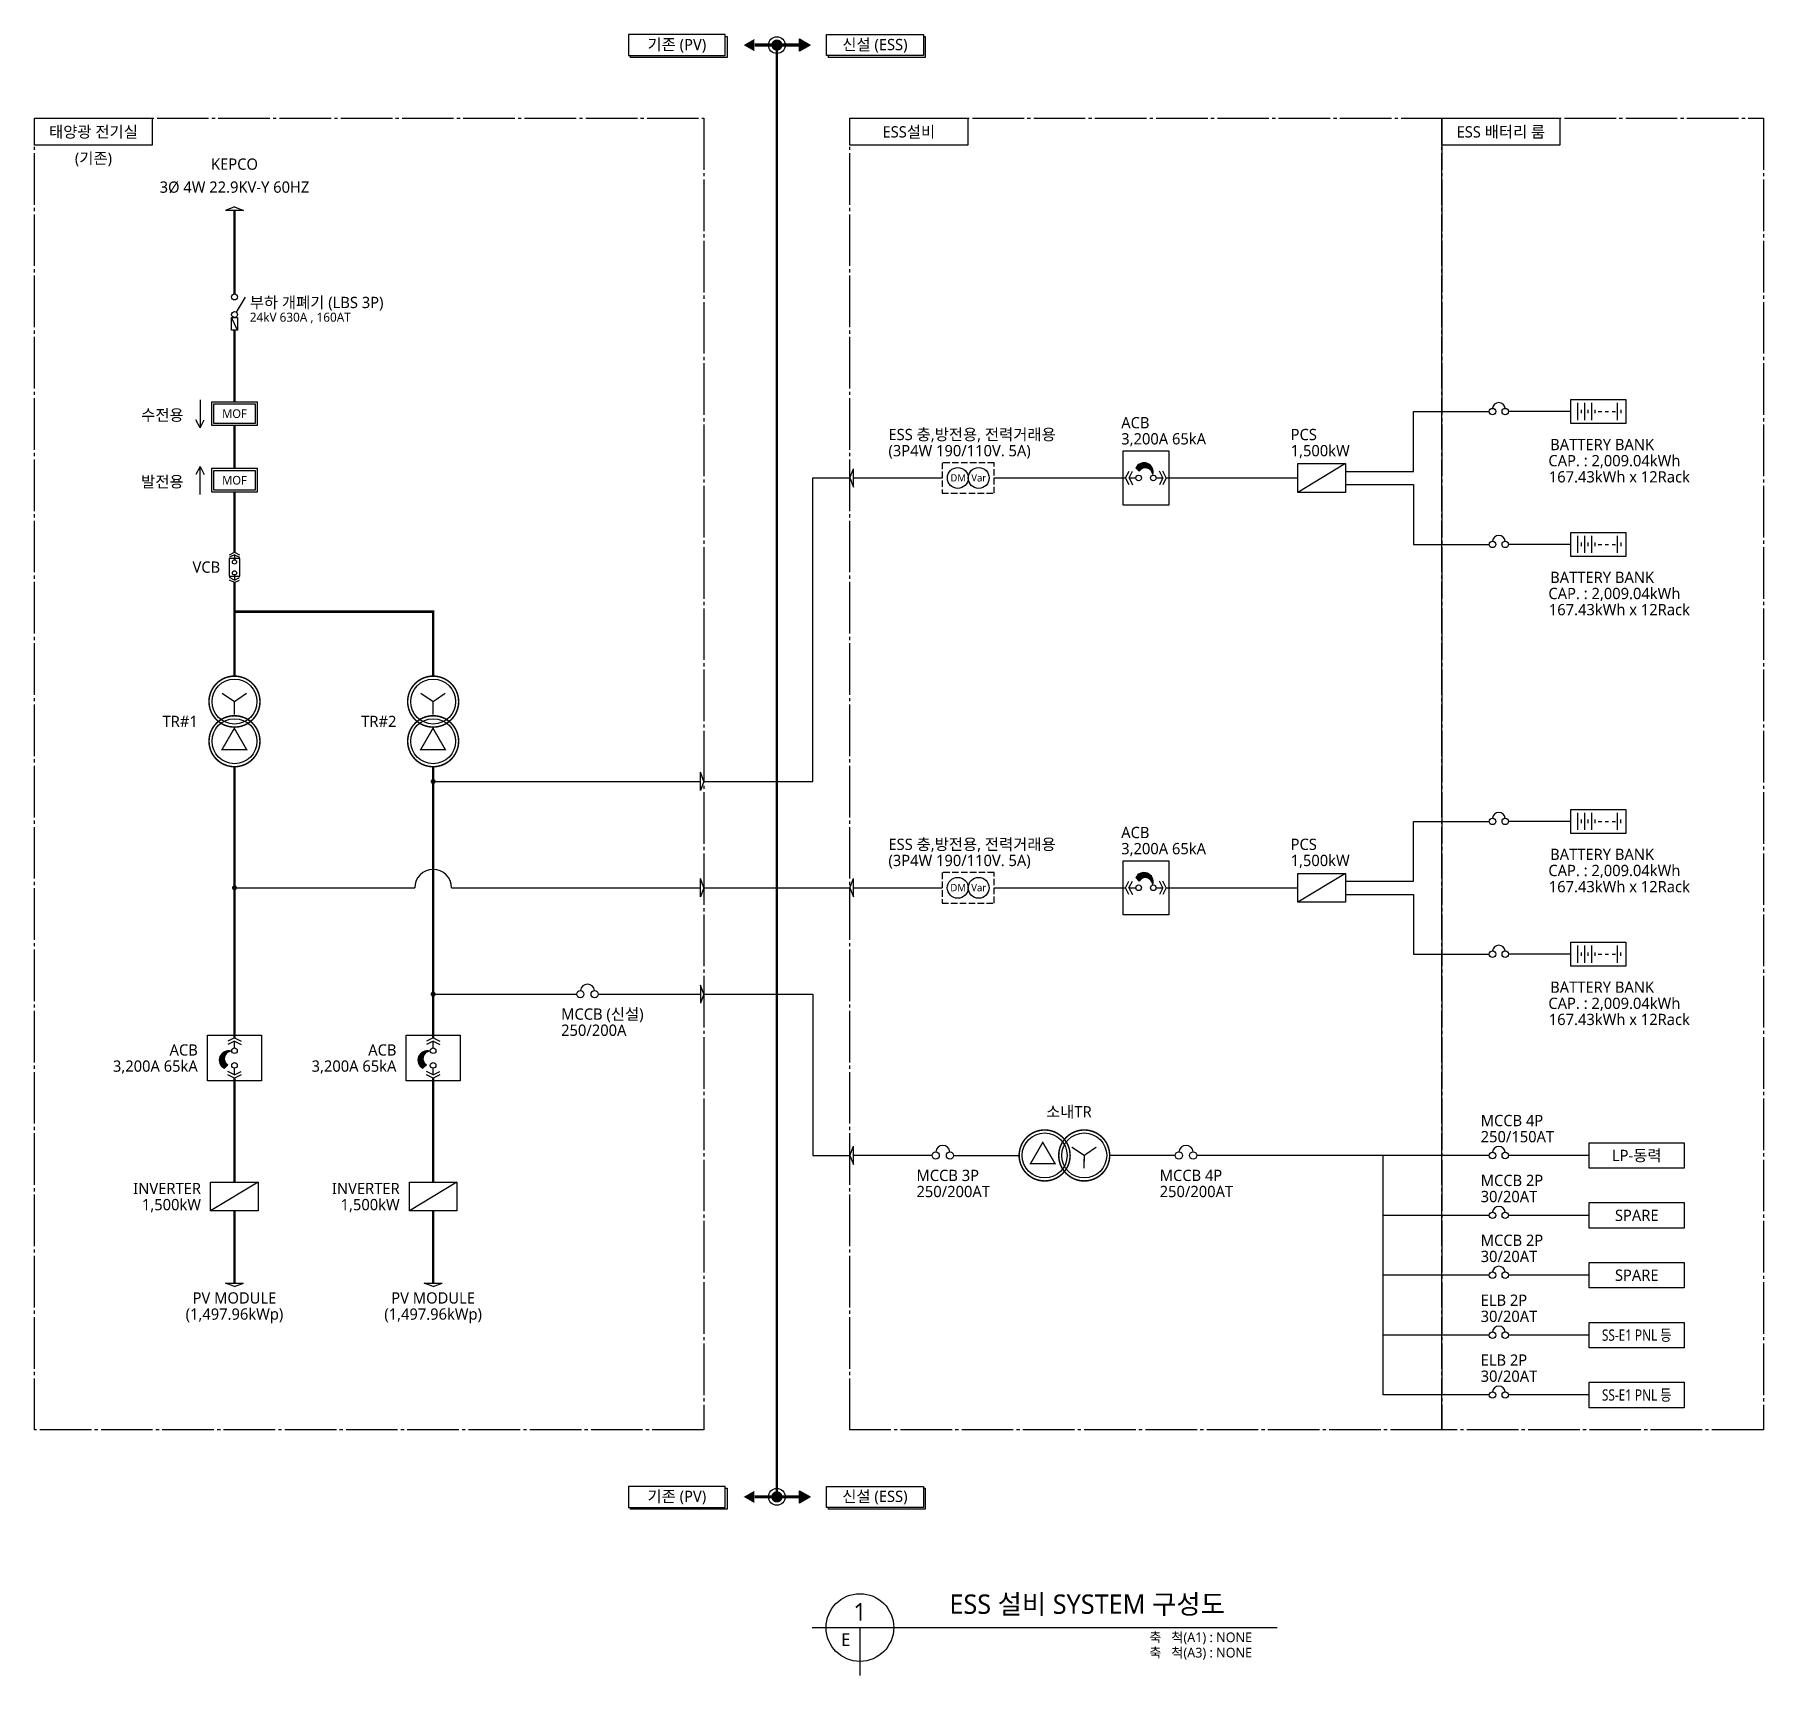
# Model space of a CAD drawing. Header units: millimetres. Extents: x 6276 to 501578, y 2533 to 56800.
# Drawn here: x 344720 to 398353, y 2695 to 53585 of the extents above; entities that cross this region are included whole.
import ezdxf
from ezdxf.enums import TextEntityAlignment as Align

# ---------------------------------------------------------------- set-up
doc = ezdxf.new("R2010")
doc.units = ezdxf.units.MM
doc.header["$LTSCALE"] = 100
for name, pattern in [('C4', [19, 16, -1, 1, -1]), ('HIDDEN', [0.375, 0.25, -0.125]), ('LH2', [2.75, 2, -0.75])]:
    doc.linetypes.add(name, pattern=pattern)
for name, color, linetype in [('E-ELEC', 3, 'Continuous'), ('E-LINE', 4, 'Continuous'), ('E-TABL', 1, 'Continuous'), ('E-TEXT', 7, 'Continuous'), ('도면 TITLE', 4, 'Continuous')]:
    doc.layers.add(name, color=color, linetype=linetype)
doc.styles.add('MG', font='malgun.ttf')

# ---------------------------------------------------------------- blocks, each defined once
blk = doc.blocks.new('zw$C711')
at = {"linetype": 'Continuous', "const_width": 76.9}
for points in [[(-237, 3, 1), (-160, 3, 1)], [(-160, 3, -1), (-237, 3, -1)]]:
    blk.add_lwpolyline(points, format="xyb", close=True, dxfattribs=at)

msp = doc.modelspace()

# ---------------------------------------------------------------- hatches: boundary and pattern name
at = {"layer": 'E-ELEC'}
for points in [[(378883, 40148), (378988, 40043, -0.720759), (379408, 39938, 0.926031)], [(378882, 27438), (378987, 27333, -0.720759), (379407, 27228, 0.926031)], [(350607, 21529), (350712, 21634, -0.720759), (350817, 22053, 0.926031)], [(356770, 21529), (356875, 21634, -0.720759), (356980, 22053, 0.926031)]]:
    msp.add_hatch(color=256, dxfattribs=at).paths.add_polyline_path(points)
at = {"layer": 'E-TABL', "ltscale": 200}
for points in [[(367051, 53450), (366720, 53259), (367051, 53068)], [(368447, 53068), (368777, 53259), (368447, 53450)], [(367051, 8422), (366720, 8232), (367051, 8041)], [(368447, 8041), (368777, 8232), (368447, 8422)]]:
    msp.add_hatch(color=256, dxfattribs=at).paths.add_polyline_path(points)

# ---------------------------------------------------------------- linework, layer by layer
at = {"layer": 'E-ELEC', "linetype": 'Continuous'}
for p, q in [((350924, 48240), (350641, 48133)), ((351205, 48133), (350641, 48133)), ((350984, 44971), (351260, 45443)), ((370015, 39833), (370123, 40116)), ((370123, 39552), (370123, 40116)), ((365485, 30421), (365378, 30704)), ((365378, 30140), (365378, 30704)), ((365485, 27123), (365378, 27406)), ((365378, 26842), (365378, 27406)), ((370015, 27123), (370122, 27406)), ((370122, 26842), (370122, 27406)), ((365378, 24106), (365378, 23541)), ((365485, 23825), (365378, 23541)), ((370015, 18821), (370122, 19105)), ((370122, 18540), (370122, 19105)), ((350639, 14859), (351204, 14859)), ((350921, 14752), (351204, 14859)), ((356803, 14859), (357367, 14859)), ((357084, 14752), (357367, 14859))]:
    msp.add_line(p, q, dxfattribs=at)
at = {"layer": 'E-ELEC'}
for p, q in [((351019, 44422), (350825, 44810)), ((392377, 41519), (392377, 42266)), ((392377, 42266), (394085, 42266)), ((392590, 42160), (392590, 41626)), ((392697, 41946), (392697, 41839)), ((392804, 42160), (392804, 41626)), ((392911, 41946), (392911, 41839)), ((393017, 42160), (393017, 41626)), ((393124, 41946), (393124, 41839)), ((393231, 41893), (393338, 41893)), ((393444, 41893), (393551, 41893)), ((393658, 41893), (393765, 41893)), ((393818, 42160), (393818, 41626)), ((393925, 41946), (393925, 41839)), ((394085, 42266), (394085, 41519)), ((394085, 41519), (392377, 41519)), ((385386, 40279), (383909, 39387)), ((378568, 39833), (378673, 40043)), ((378673, 39623), (378568, 39833)), ((378673, 39833), (378778, 40043)), ((378673, 39833), (378778, 39623)), ((378673, 39833), (378883, 39833)), ((378988, 40043), (378883, 40148)), ((379513, 39833), (379723, 39833)), ((379723, 39833), (379618, 40043)), ((379723, 39833), (379618, 39623)), ((379828, 39833), (379723, 40043)), ((379828, 39833), (379723, 39623)), ((392377, 37400), (392377, 38147)), ((392377, 38147), (394085, 38147)), ((394085, 38147), (394085, 37400)), ((392590, 38040), (392590, 37507)), ((392697, 37827), (392697, 37720)), ((392804, 38040), (392804, 37507)), ((392911, 37827), (392911, 37720)), ((393017, 38040), (393017, 37507)), ((393124, 37827), (393124, 37720)), ((393231, 37773), (393338, 37773)), ((393444, 37773), (393551, 37773)), ((393658, 37773), (393765, 37773)), ((393818, 38040), (393818, 37507)), ((393925, 37827), (393925, 37720)), ((350765, 37453), (350922, 37531)), ((350922, 37453), (350765, 37374)), ((350922, 37531), (351079, 37453)), ((350922, 37453), (351079, 37374)), ((350922, 37453), (350922, 37296)), ((394085, 37400), (392377, 37400)), ((350922, 36668), (350765, 36746)), ((350922, 36589), (350765, 36668)), ((350922, 36825), (350922, 36668)), ((350922, 36668), (351079, 36746)), ((350922, 36589), (351079, 36668)), ((392376, 28809), (392376, 29556)), ((392376, 29556), (394084, 29556)), ((394084, 29556), (394084, 28809)), ((392590, 29449), (392590, 28916)), ((392696, 29236), (392696, 29129)), ((392803, 29449), (392803, 28916)), ((392910, 29236), (392910, 29129)), ((393017, 29449), (393017, 28916)), ((393123, 29236), (393123, 29129)), ((393230, 29182), (393337, 29182)), ((393444, 29182), (393550, 29182)), ((393657, 29182), (393764, 29182)), ((393817, 29449), (393817, 28916)), ((393924, 29236), (393924, 29129)), ((394084, 28809), (392376, 28809)), ((378987, 27333), (378882, 27438)), ((385385, 27569), (383909, 26677)), ((378567, 27123), (378672, 27333)), ((378672, 26913), (378567, 27123)), ((378672, 27123), (378777, 27333)), ((378672, 27123), (378777, 26913)), ((378672, 27123), (378882, 27123)), ((379512, 27123), (379722, 27123)), ((379722, 27123), (379617, 27333)), ((379722, 27123), (379617, 26913)), ((379827, 27123), (379722, 27333)), ((379827, 27123), (379722, 26913)), ((392376, 24690), (392376, 25437)), ((392376, 25437), (394084, 25437)), ((392590, 25330), (392590, 24796)), ((392803, 25330), (392803, 24796)), ((393017, 25330), (393017, 24796)), ((393817, 25330), (393817, 24796)), ((394084, 25437), (394084, 24690)), ((394084, 24690), (392376, 24690)), ((392696, 25117), (392696, 25010)), ((392910, 25117), (392910, 25010)), ((393123, 25117), (393123, 25010)), ((393230, 25063), (393337, 25063)), ((393444, 25063), (393550, 25063)), ((393657, 25063), (393764, 25063)), ((393924, 25117), (393924, 25010)), ((350922, 22473), (350712, 22368)), ((350922, 22368), (350712, 22263)), ((350922, 22473), (351132, 22368)), ((350922, 22368), (351132, 22263)), ((350922, 22158), (350922, 22368)), ((357085, 22473), (356875, 22368)), ((357085, 22368), (356875, 22263)), ((357085, 22473), (357295, 22368)), ((357085, 22368), (357295, 22263)), ((357085, 22158), (357085, 22368)), ((350712, 21634), (350607, 21529)), ((350922, 21319), (350922, 21529)), ((356875, 21634), (356770, 21529)), ((357085, 21319), (357085, 21529)), ((350922, 21319), (350712, 21424)), ((350922, 21214), (350712, 21319)), ((350922, 21319), (351132, 21424)), ((351132, 21319), (350922, 21214)), ((357085, 21319), (356875, 21424)), ((357085, 21214), (356875, 21319)), ((357085, 21319), (357295, 21424)), ((357295, 21319), (357085, 21214)), ((351660, 17993), (350183, 17101)), ((357823, 17993), (356347, 17101))]:
    msp.add_line(p, q, dxfattribs=at)
at = {"layer": 'E-ELEC', "linetype": 'Continuous'}
for points in [[(350922, 48240), (351205, 48133)], [(370015, 39835), (370123, 39552)], [(365485, 30423), (365378, 30140)], [(365485, 27125), (365378, 26842)], [(370015, 27125), (370122, 26842)], [(365485, 23823), (365378, 24106)], [(370015, 18823), (370122, 18540)], [(350923, 14752), (350639, 14859)], [(357086, 14752), (356803, 14859)]]:
    msp.add_lwpolyline(points, dxfattribs=at)
msp.add_lwpolyline([(351019, 44422), (350825, 44422), (350825, 44810), (351019, 44810)], close=True, dxfattribs=at)
at = {"layer": 'E-ELEC'}
for points in [[(351636, 42187), (350207, 42187), (350207, 41472), (351636, 41472)], [(383909, 40279), (385386, 40279), (385386, 39387), (383909, 39387)], [(351636, 40122), (350207, 40122), (350207, 39407), (351636, 39407)], [(350753, 37333), (350753, 36788), (351091, 36788), (351091, 37333)], [(383909, 27569), (385385, 27569), (385385, 26677), (383909, 26677)], [(350183, 17993), (351660, 17993), (351660, 17101), (350183, 17101)], [(356347, 17993), (357823, 17993), (357823, 17101), (356347, 17101)]]:
    msp.add_lwpolyline(points, close=True, dxfattribs=at)
at = {"layer": 'E-ELEC', "color": 1}
for points in [[(351574, 42124), (350270, 42124), (350270, 41535), (351574, 41535)], [(351574, 40059), (350270, 40059), (350270, 39470), (351574, 39470)]]:
    msp.add_lwpolyline(points, close=True, dxfattribs=at)
at = {"layer": 'E-ELEC', "const_width": 46.8}
for points in [[(350922, 33688, 1), (350922, 32106, 1)], [(357085, 33688, 1), (357085, 32106, 1)], [(350922, 32459, 1), (350922, 30878, 1)], [(357085, 32459, 1), (357085, 30878, 1)], [(376845, 18821, 1), (375264, 18821, 1)], [(378073, 18821, 1), (376492, 18821, 1)]]:
    msp.add_lwpolyline(points, format="xyb", close=True, dxfattribs=at)
at = {"layer": 'E-ELEC', "linetype": 'Continuous', "const_width": 42.3}
for points in [[(351298, 33156), (350922, 32897), (350536, 33156)], [(350922, 32897), (350917, 32496)], [(357461, 33156), (357085, 32897), (356699, 33156)], [(357085, 32897), (357080, 32496)], [(350536, 31410), (351298, 31410), (350917, 32070), (350536, 31410)], [(356699, 31410), (357461, 31410), (357080, 32070), (356699, 31410)], [(375616, 18566), (376379, 18566), (375997, 19226), (375616, 18566)], [(377659, 19081), (377283, 18821), (376896, 19081)], [(377283, 18821), (377278, 18420)]]:
    msp.add_lwpolyline(points, dxfattribs=at)
at = {"layer": 'E-ELEC', "linetype": 'Continuous'}
for centre, radius in [((350922, 45448), 91.7), ((350924, 44902), 91.7), ((350922, 32897), 697), ((357085, 32897), 697), ((350922, 31669), 697), ((357085, 31669), 697), ((376055, 18821), 697), ((377283, 18821), 697)]:
    msp.add_circle(centre, radius, dxfattribs=at)
at = {"layer": 'E-ELEC'}
for centre, radius in [((389948, 41893), 100), ((390345, 41893), 100), ((373361, 39833), 324), ((374009, 39833), 324), ((378971, 39833), 87.5), ((379426, 39833), 87.5), ((389948, 37773), 100), ((390345, 37773), 100), ((350922, 37230), 65.4), ((350922, 36890), 65.4), ((389948, 29182), 100), ((390344, 29182), 100), ((373360, 27123), 324), ((374008, 27123), 324), ((378970, 27123), 87.5), ((379425, 27123), 87.5), ((389948, 25063), 100), ((390344, 25063), 100), ((361651, 23825), 112), ((362095, 23825), 112), ((350922, 22071), 87.5), ((357085, 22071), 87.5), ((350922, 21616), 87.5), ((357085, 21616), 87.5), ((372675, 18821), 112), ((373118, 18821), 112), ((380219, 18821), 112), ((380663, 18821), 112), ((389948, 18821), 100), ((390344, 18821), 100), ((389948, 16964), 100), ((390344, 16964), 100), ((389948, 15107), 100), ((390344, 15107), 100), ((389948, 13249), 100), ((390344, 13249), 100), ((389948, 11392), 100), ((390344, 11392), 100)]:
    msp.add_circle(centre, radius, dxfattribs=at)
for centre, radius, start, end in [((390147, 41969), 200, 6.973, 173.027), ((379138, 40023), 283, 342.5973, 153.7999), ((379181, 39921), 228, 4.3987, 147.5288), ((390147, 37850), 200, 6.973, 173.027), ((390146, 29259), 200, 6.973, 173.027), ((379137, 27313), 283, 342.5973, 153.7999), ((379180, 27210), 228, 4.3987, 147.5288), ((390146, 25139), 200, 6.973, 173.027), ((361873, 23910), 223, 6.973, 173.027), ((350732, 21783), 283, 72.5973, 243.7999), ((350834, 21826), 228, 94.3987, 237.5288), ((356895, 21783), 283, 72.5973, 243.7999), ((356997, 21826), 228, 94.3987, 237.5288), ((372896, 18907), 223, 6.973, 173.027), ((380441, 18907), 223, 6.973, 173.027), ((390146, 18897), 200, 6.973, 173.027), ((390146, 17040), 200, 6.973, 173.027), ((390146, 15183), 200, 6.973, 173.027), ((390146, 13325), 200, 6.973, 173.027), ((390146, 11468), 200, 6.973, 173.027)]:
    msp.add_arc(centre, radius, start, end, dxfattribs=at)
at = {"layer": 'E-LINE'}
for p, q in [((392377, 41893), (390445, 41893)), ((368864, 30421), (368864, 39833)), ((368864, 39833), (370015, 39833)), ((370123, 39833), (372874, 39833)), ((374487, 39833), (378568, 39833)), ((392377, 37773), (390445, 37773)), ((365484, 30421), (368864, 30421)), ((392376, 29182), (390444, 29182)), ((365484, 27123), (370015, 27123)), ((370122, 27123), (372874, 27123)), ((374486, 27123), (378567, 27123)), ((392376, 25063), (390444, 25063)), ((365484, 23825), (368864, 23825)), ((368864, 23825), (368864, 18821)), ((389847, 18821), (380775, 18821)), ((392950, 18821), (390444, 18821)), ((392950, 16964), (390444, 16964)), ((392950, 15107), (390444, 15107)), ((392950, 13249), (390444, 13249)), ((392950, 11392), (390444, 11392))]:
    msp.add_line(p, q, dxfattribs=at)
at = {"layer": 'E-LINE', "const_width": 80}
for points in [[(350922, 45540), (350922, 48132)], [(350923, 44422), (350922, 42187)], [(350922, 41472), (350922, 40122)], [(350922, 39407), (350922, 37531)], [(350922, 33688), (350922, 36589)], [(350922, 35687), (357085, 35687), (357085, 33688)], [(350922, 22473), (350922, 30878)], [(357085, 22473), (357085, 30878)], [(350922, 21214), (350922, 17993)], [(357085, 21214), (357085, 17993)], [(350922, 17101), (350922, 14859)], [(357085, 17101), (357085, 14859)]]:
    msp.add_lwpolyline(points, dxfattribs=at)
at = {"layer": 'E-LINE'}
for points in [[(385386, 40039), (387499, 40039), (387499, 41893), (389848, 41893)], [(379828, 39833), (383909, 39833)], [(385386, 39627), (387499, 39627), (387499, 37773), (389848, 37773)], [(357085, 30421), (365378, 30421)], [(385385, 27329), (387498, 27329), (387498, 29182), (389847, 29182)], [(350922, 27123), (356516, 27123)], [(357653, 27123), (365378, 27123)], [(379827, 27123), (383909, 27123)], [(385385, 26917), (387498, 26917), (387498, 25063), (389847, 25063)], [(357085, 23825), (361539, 23825)], [(362207, 23825), (365378, 23825)], [(368864, 18821), (370015, 18821)], [(372562, 18821), (370122, 18821)], [(373231, 18821), (375264, 18821)], [(380107, 18821), (378073, 18821)], [(389847, 11392), (386561, 11392), (386561, 18821)], [(389847, 16964), (386561, 16964)], [(389847, 15107), (386561, 15107)], [(389847, 13249), (386561, 13249)]]:
    msp.add_lwpolyline(points, dxfattribs=at)
msp.add_arc((357085, 27123), 569, 0, 180, dxfattribs=at)
at = {"layer": 'E-TABL', "ltscale": 2}
for p, q in [((349853, 42259), (349853, 41390)), ((349853, 41390), (349723, 41640)), ((349853, 41390), (349983, 41640)), ((349853, 40193), (349723, 39943)), ((349853, 40193), (349983, 39943)), ((349853, 39324), (349853, 40193))]:
    msp.add_line(p, q, dxfattribs=at)
at = {"layer": 'E-TABL', "linetype": 'ByBlock'}
for points in [[(366148, 53585), (363145, 53585), (363145, 52933), (366148, 52933)], [(369289, 53585), (372292, 53585), (372292, 52933), (369289, 52933)], [(366148, 8558), (363145, 8558), (363145, 7906), (366148, 7906)], [(369289, 8558), (372292, 8558), (372292, 7906), (369289, 7906)]]:
    msp.add_lwpolyline(points, close=True, dxfattribs=at)
for points in [[(366148, 53527), (366206, 53527), (366206, 52875), (363203, 52875), (363203, 52933)], [(372292, 53527), (372350, 53527), (372350, 52875), (369347, 52875), (369347, 52933)], [(366148, 8499), (366206, 8499), (366206, 7847), (363203, 7847), (363203, 7906)], [(372292, 8499), (372350, 8499), (372350, 7847), (369347, 7847), (369347, 7906)]]:
    msp.add_lwpolyline(points, dxfattribs=at)
at = {"layer": 'E-TABL', "ltscale": 200, "const_width": 100}
for points in [[(367749, 53259), (367057, 53259)], [(367749, 53259), (368440, 53259)], [(367749, 8232), (367057, 8232)], [(367749, 8232), (368440, 8232)]]:
    msp.add_lwpolyline(points, dxfattribs=at)
at = {"layer": 'E-TABL', "linetype": 'Continuous', "const_width": 174, "flags": 128}
for points in [[(367749, 53172, 1), (367749, 53346, 1)], [(367749, 8145, 1), (367749, 8319, 1)]]:
    msp.add_lwpolyline(points, format="xyb", close=True, dxfattribs=at)
at = {"layer": 'E-TABL', "linetype": 'HIDDEN', "ltscale": 30, "const_width": 70}
msp.add_lwpolyline([(367749, 53259), (367749, 8232)], dxfattribs=at)
at = {"layer": 'E-TABL', "linetype": 'Continuous', "flags": 128}
for points in [[(368777, 53259), (368447, 53068), (368447, 53450)], [(368777, 8232), (368447, 8041), (368447, 8422)]]:
    msp.add_lwpolyline(points, close=True, dxfattribs=at)
at = {"layer": 'E-TABL', "linetype": 'C4'}
for points in [[(344720, 50990), (365483, 50990), (365483, 10308), (344720, 10308)], [(370015, 50990), (388382, 50990), (388382, 10308), (370015, 10308)], [(388382, 50990), (398353, 50990), (398353, 10308), (388382, 10308)]]:
    msp.add_lwpolyline(points, close=True, dxfattribs=at)
at = {"layer": 'E-TABL'}
for points in [[(344720, 50990), (348373, 50990), (348373, 50152), (344720, 50152)], [(370015, 50990), (373668, 50990), (373668, 50152), (370015, 50152)], [(388382, 50990), (392035, 50990), (392035, 50152), (388382, 50152)], [(392950, 19217), (395897, 19217), (395897, 18426), (392950, 18426)], [(392950, 17359), (395897, 17359), (395897, 16569), (392950, 16569)], [(392950, 15502), (395897, 15502), (395897, 14711), (392950, 14711)], [(392950, 13644), (395897, 13644), (395897, 12854), (392950, 12854)], [(392950, 11787), (395897, 11787), (395897, 10997), (392950, 10997)]]:
    msp.add_lwpolyline(points, close=True, dxfattribs=at)
at = {"layer": 'E-TABL', "linetype": 'LH2'}
for points in [[(374487, 40305), (372874, 40305), (372874, 39361), (374487, 39361)], [(374486, 27595), (372874, 27595), (372874, 26651), (374486, 26651)]]:
    msp.add_lwpolyline(points, close=True, dxfattribs=at)
at = {"layer": 'E-TABL', "linetype": 'Continuous'}
for points in [[(378487, 38995), (378487, 40672), (379909, 40672), (379909, 38995)], [(378486, 26284), (378486, 27961), (379909, 27961), (379909, 26284)], [(351760, 21132), (350083, 21132), (350083, 22555), (351760, 22555)], [(357923, 21132), (356246, 21132), (356246, 22555), (357923, 22555)]]:
    msp.add_lwpolyline(points, close=True, dxfattribs=at)
for centre in [(367749, 53259), (367749, 8232)]:
    msp.add_circle(centre, 260, dxfattribs=at)
at = {"layer": '도면 TITLE'}
for p, q in [((368838, 4180), (383268, 4180)), ((370324, 4180), (370324, 2695))]:
    msp.add_line(p, q, dxfattribs=at)
msp.add_circle((370324, 4180), 1050, dxfattribs=at)

# ---------------------------------------------------------------- block references
at = {"layer": 'E-ELEC', "ltscale": 2}
for p in [(357283, 30418), (351120, 27120)]:
    msp.add_blockref('zw$C711', p, dxfattribs=at)
at = {"layer": 'E-ELEC', "ltscale": 2, "xscale": -1, "rotation": 180}
msp.add_blockref('zw$C711', (357283, 23827), dxfattribs=at)

# ---------------------------------------------------------------- texts
at = {"layer": 'E-ELEC', "style": 'MG'}
for p in [(350922, 41830), (350922, 39764)]:
    msp.add_text('MOF', height=267.1, dxfattribs=at).set_placement(p, align=Align.MIDDLE)
for s, p in [('DM', (373132, 39724)), ('Var', (373780, 39724)), ('DM', (373131, 27014)), ('Var', (373779, 27014))]:
    msp.add_text(s, height=226.2, dxfattribs=at).set_placement(p)
at = {"layer": 'E-LINE', "style": 'MG'}
msp.add_text('부하 개폐기 (LBS 3P)', height=350, dxfattribs=at).set_placement((351397, 45102))
at = {"layer": 'E-TEXT', "linetype": 'ByBlock', "style": 'MG'}
for s, p in [('기존 (PV)', (364646, 53259)), ('신설 (ESS)', (370790, 53259)), ('기존 (PV)', (364646, 8232)), ('신설 (ESS)', (370790, 8232))]:
    msp.add_text(s, height=350, dxfattribs=at).set_placement(p, align=Align.MIDDLE)
at = {"layer": 'E-TEXT', "linetype": 'Continuous', "style": 'MG'}
for s, p in [('태양광 전기실', (346547, 50571)), ('ESS설비', (371841, 50571)), ('ESS 배터리 룸', (390208, 50571)), ('(기존)', (346547, 49733))]:
    msp.add_text(s, height=350, dxfattribs=at).set_placement(p, align=Align.MIDDLE)
at = {"layer": 'E-TEXT', "color": 0, "style": 'MG'}
for s, p in [('KEPCO', (350922, 49568)), ('3Ø 4W 22.9KV-Y 60HZ', (350922, 48855))]:
    msp.add_text(s, height=350, dxfattribs=at).set_placement(p, align=Align.MIDDLE)
at = {"layer": 'E-TEXT', "style": 'MG'}
msp.add_text('24kV 630A , 160AT', height=280, dxfattribs=at).set_placement((351397, 44680))
at = {"layer": 'E-TEXT', "linetype": 'Continuous', "style": 'MG'}
for s, p in [('수전용', (348026, 41609)), ('발전용', (348026, 39543))]:
    msp.add_text(s, height=350, rotation=360, dxfattribs=at).set_placement(p)
at = {"layer": 'E-TEXT', "style": 'MG'}
for s, p in [('ESS 충,방전용, 전력거래용', (371210, 41181)), ('(3P4W 190/110V. 5A)', (371210, 40681)), ('BATTERY BANK', (391738, 40870)), ('CAP. : 2,009.04kWh', (391683, 40370)), ('167.43kWh x 12Rack', (391697, 39869)), ('BATTERY BANK', (391738, 36751)), ('CAP. : 2,009.04kWh', (391683, 36251)), ('167.43kWh x 12Rack', (391697, 35750)), ('ESS 충,방전용, 전력거래용', (371209, 28471)), ('(3P4W 190/110V. 5A)', (371209, 27971)), ('BATTERY BANK', (391737, 28160)), ('CAP. : 2,009.04kWh', (391682, 27660)), ('167.43kWh x 12Rack', (391696, 27159)), ('BATTERY BANK', (391737, 24040)), ('CAP. : 2,009.04kWh', (391682, 23540)), ('167.43kWh x 12Rack', (391696, 23040))]:
    msp.add_text(s, height=350, dxfattribs=at).set_placement(p, align=Align.MIDDLE_LEFT)
at = {"layer": 'E-TEXT', "color": 0, "style": 'MG'}
for s, p in [('ACB', (378431, 41548)), ('PCS', (383687, 41181)), ('3,200A 65kA', (378431, 41048)), ('1,500kW', (383687, 40681)), ('VCB', (349620, 37069)), ('ACB', (378430, 28838)), ('3,200A 65kA', (378430, 28338)), ('PCS', (383686, 28471)), ('1,500kW', (383686, 27971)), ('MCCB (신설)', (361056, 23206)), ('250/200A', (361056, 22706)), ('MCCB 4P', (389582, 19904)), ('250/150AT', (389582, 19404)), ('MCCB 3P', (372079, 18203)), ('MCCB 4P', (379624, 18203)), ('250/200AT', (372079, 17703)), ('250/200AT', (379624, 17703)), ('30/20AT', (389582, 17547)), ('MCCB 2P', (389582, 18047)), ('MCCB 2P', (389582, 16190)), ('30/20AT', (389582, 15690)), ('ELB 2P', (389582, 14332)), ('30/20AT', (389582, 13832)), ('ELB 2P', (389582, 12475)), ('30/20AT', (389582, 11975))]:
    msp.add_text(s, height=350, dxfattribs=at).set_placement(p, align=Align.MIDDLE_LEFT)
for s, p in [('TR#1', (349783, 32283)), ('TR#2', (355946, 32283)), ('ACB', (349783, 22093)), ('ACB', (355946, 22093)), ('3,200A 65kA', (349783, 21593)), ('3,200A 65kA', (355946, 21593)), ('소내TR', (377515, 20175))]:
    msp.add_text(s, height=350, dxfattribs=at).set_placement(p, align=Align.MIDDLE_RIGHT)
at = {"layer": 'E-TEXT', "linetype": 'Continuous', "style": 'MG'}
for s, p in [('LP-동력', (394424, 18821)), ('SPARE', (394424, 16964)), ('SPARE', (394424, 15107))]:
    msp.add_text(s, height=350, dxfattribs=at).set_placement(p, align=Align.MIDDLE_CENTER)
at = {"layer": 'E-TEXT', "style": 'MG'}
for s, p in [('INVERTER', (349883, 17797)), ('INVERTER', (356047, 17797)), ('1,500kW', (349883, 17297)), ('1,500kW', (356047, 17297))]:
    msp.add_text(s, height=350, dxfattribs=at).set_placement(p, align=Align.MIDDLE_RIGHT)
for s, p in [('PV MODULE', (350921, 14402)), ('PV MODULE', (357084, 14402)), ('(1,497.96kWp)', (350921, 13902)), ('(1,497.96kWp)', (357084, 13902))]:
    msp.add_text(s, height=350, dxfattribs=at).set_placement(p, align=Align.MIDDLE_CENTER)
at = {"layer": 'E-TEXT', "linetype": 'Continuous', "style": 'MG', "width": 0.8}
for p in [(394424, 13249), (394424, 11392)]:
    msp.add_text('SS-E1 PNL 등', height=350, dxfattribs=at).set_placement(p, align=Align.MIDDLE_CENTER)
at = {"layer": '도면 TITLE', "style": 'MG'}
for s, height, p in [('1', 544, (370324, 4664)), ('E', 389, (369886, 3802))]:
    msp.add_text(s, height=height, dxfattribs=at).set_placement(p, align=Align.MIDDLE)
msp.add_text('ESS 설비 SYSTEM 구성도', height=600, dxfattribs=at).set_placement((373101, 4905), align=Align.MIDDLE_LEFT)
for s, p in [('축   척(A1) : NONE', (382492, 3876)), ('축   척(A3) : NONE', (382492, 3401))]:
    msp.add_text(s, height=300, dxfattribs=at).set_placement(p, align=Align.MIDDLE_RIGHT)

doc.saveas('drawing.dxf')
